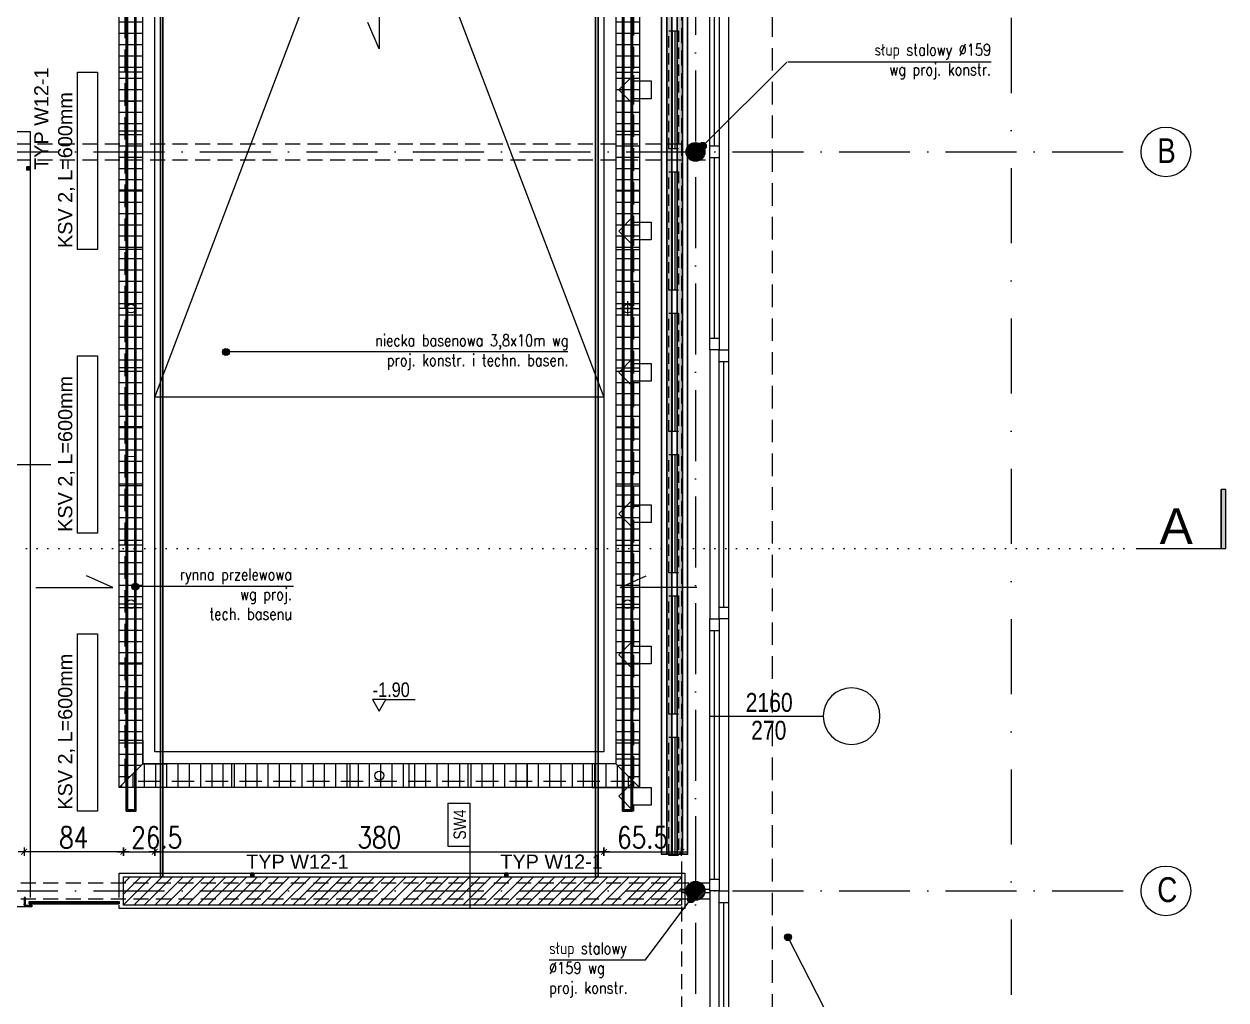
# Model space of a CAD drawing. Header units: millimetres. Extents: x 58205 to 122423, y 1055 to 94479.
# Drawn here: x 70697 to 71714, y 11584 to 12409 of the extents above; entities that cross this region are included whole.
import ezdxf
from ezdxf.enums import TextEntityAlignment as Align

# ---------------------------------------------------------------- set-up
doc = ezdxf.new("R2010")
doc.units = ezdxf.units.MM
doc.header["$PDMODE"] = 3
for name, pattern in [('ACAD_ISO03W100', [30, 12, -18]), ('ACAD_ISO07W100', [3, 0, -3]), ('ACAD_ISO10W100', [18, 12, -3, 0, -3]), ('AUDIT_D_080509132939-0', [0]), ('DASHDOT', [25.4, 12.7, -6.35, 0, -6.35]), ('HIDDEN', [9.525, 6.35, -3.175])]:
    doc.linetypes.add(name, pattern=pattern)
doc.layers.add('$ oświetlenie $', color=30, linetype='Continuous', lineweight=30)
doc.layers.add('2DL_OBJ', color=64, linetype='Continuous', lineweight=30)
for name, color, linetype in [('+48_HACZE', 253, 'Continuous'), ('+48_KOTY', 3, 'Continuous'), ('+48_MEBLE', 251, 'Continuous'), ('+48_OPISY', 3, 'Continuous'), ('+48_OPISY T', 3, 'Continuous'), ('+48_OPISY_STOLARKA', 3, 'Continuous'), ('+48_OPISY_ŚCIAN', 3, 'Continuous'), ('+48_OSIE', 8, 'Continuous'), ('+48_PODCIĄG', 4, 'ACAD_ISO03W100'), ('+48_PRZEBICIA', 143, 'Continuous'), ('+48_SCIANY', 1, 'Continuous'), ('+48_STOLARKA OKNA', 3, 'Continuous'), ('+48_STOLARKA_DRZWI', 3, 'Continuous'), ('+48_STOLARKA_OKNA', 3, 'Continuous'), ('+48_SŁUPY', 20, 'Continuous'), ('+48_TYNKI', 252, 'Continuous'), ('+48_WENTYLACJA', 2, 'Continuous'), ('+48_WIDOK', 5, 'Continuous')]:
    doc.layers.add(name, color=color, linetype=linetype)
doc.layers.get('0').freeze()
doc.styles.add('CP_ATTR', font='ROMANS.SHX')
doc.styles.get("Standard").update_dxf_attribs({"font": 'ARIAL.TTF'})
doc.styles.add('WRP_ARIAL', font='ARIAL.TTF', dxfattribs={"width": 0.8})
doc.styles.add('wymiary', font='romans.shx', dxfattribs={"width": 0.8})
doc.dimstyles.new('_1-50', dxfattribs={"dimscale": 200, "dimtxt": 0.045, "dimasz": 0.025, "dimexe": 0, "dimexo": 0, "dimgap": 0.015, "dimtad": 1, "dimdsep": 46, "dimtxsty": 'wymiary', "dimblk": 'OZONE_ARROW', "dimcen": 0, "dimdle": 0.05, "dimse1": 1, "dimse2": 1, "dimclrd": 6, "dimclre": 256, "dimclrt": 3, "dimadec": 1, "dimazin": 0, "dimtfac": 1, "dimtix": 1, "dimtmove": 2, "dimatfit": 3, "dimldrblk": 'OZONE_DOT', "dimfxl": 0, "dimtolj": 1, "dimlwe": -1, "dimarcsym": 0})

# ---------------------------------------------------------------- blocks, each defined once
blk = doc.blocks.new('OZN_OSI')
at = {"layer": '+48_OSIE', "linetype": 'Continuous', "ltscale": 5}
blk.add_circle((0, -30), 30, dxfattribs=at)
at = {"layer": '+48_OSIE', "linetype": 'Continuous', "ltscale": 5, "style": 'WRP_ARIAL', "width": 0.8}
blk.add_attdef('NR', (-23.3, -43.5), '', height=30, dxfattribs=at)
blk = doc.blocks.new('SCIANA')
at = {"layer": '+48_OPISY_ŚCIAN', "ltscale": 5}
blk.add_line((-25, 0), (25, 0), dxfattribs=at)
blk.add_lwpolyline([(-60, 0), (-25, 0), (-25, 17.5), (-60, 17.5)], close=True, dxfattribs=at)
at = {"layer": '+48_OPISY_ŚCIAN', "ltscale": 5, "style": 'WRP_ARIAL', "width": 0.8}
blk.add_attdef('TYP', (-53.56, 4.8), '', height=10, dxfattribs=at)
blk = doc.blocks.new('koty')
at = {"layer": '+48_KOTY', "color": 3, "ltscale": 5}
blk.add_line((70403.15, 11224.99), (70423.15, 11224.99), dxfattribs=at)
blk.add_lwpolyline([(70398.6, 11217.11), (70403.15, 11224.99), (70394.05, 11224.99)], close=True, dxfattribs=at)
at = {"layer": '+48_KOTY', "color": 3, "style": 'WRP_ARIAL', "width": 0.8}
blk.add_attdef('POZIOM', (70403.19, 11226.78), '', height=10, dxfattribs=at)
blk = doc.blocks.new('OPIS_STOLARKA')
at = {"layer": '+48_OPISY_STOLARKA'}
blk.add_line((0, 30), (0, -30), dxfattribs=at)
at = {"layer": '+48_STOLARKA_DRZWI'}
blk.add_circle((0, -45), 15, dxfattribs=at)
at = {"layer": '+48_OPISY_STOLARKA', "style": 'WRP_ARIAL', "width": 0.8}
for tag, p in [('SZER', (-2.27, -15.9)), ('WYS', (14.32, -13.58)), ('OZN', (5.03, -51.33))]:
    blk.add_attdef(tag, p, '', height=10, rotation=90, dxfattribs=at)
blk = doc.blocks.new('OZONE_ARROW')
at = {"linetype": 'ByBlock'}
blk.add_line((-1, 0), (1, 0), dxfattribs=at)
at = {"color": 0, "linetype": 'ByBlock'}
blk.add_line((0, -0.7), (0, 0.7), dxfattribs=at)
at = {"color": 0, "linetype": 'ByBlock', "const_width": 0.16}
blk.add_lwpolyline([(-0.49, -0.49), (0.49, 0.49)], dxfattribs=at)
blk = doc.blocks.new('*D606')
at = {"layer": '+48_WIDOK', "color": 6, "lineweight": -2, "ltscale": 0.15}
blk.add_line((70786.5, 11709.3), (70803, 11709.3), dxfattribs=at)
at = {"layer": 'Defpoints', "color": 0, "ltscale": 0.15}
for p in [(70808, 11709.3), (70781.5, 11688.8), (70808, 11688.8)]:
    blk.add_point(p, dxfattribs=at)
at = {"layer": '+48_WIDOK', "color": 6, "lineweight": -2, "ltscale": 0.15, "xscale": 5, "yscale": 5, "zscale": 5, "rotation": 180}
blk.add_blockref('OZONE_ARROW', (70781.5, 11709.3), dxfattribs=at)
at = {"layer": '+48_WIDOK', "color": 6, "lineweight": -2, "ltscale": 0.15, "xscale": 5, "yscale": 5, "zscale": 5}
blk.add_blockref('OZONE_ARROW', (70808, 11709.3), dxfattribs=at)
at = {"layer": '+48_WIDOK', "color": 3, "ltscale": 0.15, "insert": (70809.7, 11721.3), "char_height": 18, "attachment_point": 5, "style": 'wymiary'}
blk.add_mtext('\\A1;26.5', dxfattribs=at)
blk = doc.blocks.new('OZONE_DOT')
at = {"linetype": 'ByBlock'}
h = blk.add_hatch(color=0, dxfattribs=at)
edge = h.paths.add_edge_path()
edge.add_arc((0, 0), 0.375, 0, 360)
at = {"color": 0, "linetype": 'ByBlock'}
blk.add_line((0, 0), (-1, 0), dxfattribs=at)
blk = doc.blocks.new('*D607')
at = {"layer": '+48_WIDOK', "color": 6, "lineweight": -2, "ltscale": 0.15}
blk.add_line((70813, 11709.3), (71183, 11709.3), dxfattribs=at)
at = {"layer": 'Defpoints', "color": 0, "ltscale": 0.15}
for p in [(71188, 11709.3), (70808, 11688.8), (71188, 11688.8)]:
    blk.add_point(p, dxfattribs=at)
at = {"layer": '+48_WIDOK', "color": 6, "lineweight": -2, "ltscale": 0.15, "xscale": 5, "yscale": 5, "zscale": 5, "rotation": 180}
blk.add_blockref('OZONE_ARROW', (70808, 11709.3), dxfattribs=at)
at = {"layer": '+48_WIDOK', "color": 6, "lineweight": -2, "ltscale": 0.15, "xscale": 5, "yscale": 5, "zscale": 5}
blk.add_blockref('OZONE_ARROW', (71188, 11709.3), dxfattribs=at)
at = {"layer": '+48_WIDOK', "color": 3, "ltscale": 0.15, "insert": (70998, 11721.3), "char_height": 18, "attachment_point": 5, "style": 'wymiary'}
blk.add_mtext('\\A1;380', dxfattribs=at)
blk = doc.blocks.new('*D608')
at = {"layer": '+48_WIDOK', "color": 6, "lineweight": -2, "ltscale": 0.15}
blk.add_line((71193, 11709.3), (71248.5, 11709.3), dxfattribs=at)
at = {"layer": 'Defpoints', "color": 0, "ltscale": 0.15}
for p in [(71253.5, 11709.3), (71188, 11688.8), (71253.5, 11688.8)]:
    blk.add_point(p, dxfattribs=at)
at = {"layer": '+48_WIDOK', "color": 6, "lineweight": -2, "ltscale": 0.15, "xscale": 5, "yscale": 5, "zscale": 5, "rotation": 180}
blk.add_blockref('OZONE_ARROW', (71188, 11709.3), dxfattribs=at)
at = {"layer": '+48_WIDOK', "color": 6, "lineweight": -2, "ltscale": 0.15, "xscale": 5, "yscale": 5, "zscale": 5}
blk.add_blockref('OZONE_ARROW', (71253.5, 11709.3), dxfattribs=at)
at = {"layer": '+48_WIDOK', "color": 3, "ltscale": 0.15, "insert": (71220.7, 11721.3), "char_height": 18, "attachment_point": 5, "style": 'wymiary'}
blk.add_mtext('\\A1;65.5', dxfattribs=at)
blk = doc.blocks.new('*D609')
at = {"layer": '+48_WIDOK', "color": 6, "lineweight": -2, "ltscale": 0.15}
blk.add_line((70776.5, 11709.3), (70702.5, 11709.3), dxfattribs=at)
at = {"layer": 'Defpoints', "color": 0, "ltscale": 0.15}
for p in [(70697.5, 11709.3), (70697.5, 11703.4), (70781.5, 11703.4)]:
    blk.add_point(p, dxfattribs=at)
at = {"layer": '+48_WIDOK', "color": 6, "lineweight": -2, "ltscale": 0.15, "xscale": 5, "yscale": 5, "zscale": 5, "rotation": 180}
blk.add_blockref('OZONE_ARROW', (70697.5, 11709.3), dxfattribs=at)
at = {"layer": '+48_WIDOK', "color": 6, "lineweight": -2, "ltscale": 0.15, "xscale": 5, "yscale": 5, "zscale": 5}
blk.add_blockref('OZONE_ARROW', (70781.5, 11709.3), dxfattribs=at)
at = {"layer": '+48_WIDOK', "color": 3, "ltscale": 0.15, "insert": (70739.5, 11721.3), "char_height": 18, "attachment_point": 5, "style": 'wymiary'}
blk.add_mtext('\\A1;84', dxfattribs=at)
blk = doc.blocks.new('TYP W11-1')
at = {"layer": '$ oświetlenie $', "ltscale": 0.15}
for p, q in [((-1.2, 3), (1.2, 3)), ((-1.2, 0), (-1.2, 3)), ((1.2, 0), (-1.2, 0)), ((1.2, 3), (1.2, 0))]:
    blk.add_line(p, q, dxfattribs=at)
at = {"layer": '$ oświetlenie $', "ltscale": 0.15, "insert": (-5.1, 18.7), "char_height": 12, "width": 397.199, "attachment_point": 1}
blk.add_mtext('TYP W12-1', dxfattribs=at)
blk = doc.blocks.new('2DLAC020')
for p, q in [((-0.5, 0.3), (0.5, 0.3)), ((-0.5, 0.1), (0.5, 0.1)), ((-0.5, -0.1), (0.5, -0.1)), ((-0.5, -0.3), (0.5, -0.3))]:
    blk.add_line(p, q)
blk.add_lwpolyline([(-0.5, -0.5), (0.5, -0.5), (0.5, 0.5), (-0.5, 0.5)], close=True)
for points in [[(-0.5, 0.3), (0.5, 0.3), (-0.5, 0.1), (0.5, 0.1)], [(-0.5, -0.1), (0.5, -0.1), (-0.5, -0.3), (0.5, -0.3)]]:
    blk.add_solid(points)
at = {"linetype": 'ByBlock', "style": 'CP_ATTR', "flags": 9}
for tag, p in [('ORDER-NO', (-0.0919, -0.0187)), ('PRODUCER', (-0.09189, -0.01881)), ('GROUP', (-0.09188, -0.01841)), ('ARTICLE', (-0.09187, -0.0185)), ('PRODUCT-TYPE', (-0.09188, -0.01859)), ('NUMBER', (-0.09186, -0.01833)), ('NAME', (-0.09185, -0.01822)), ('TEMPERATURE', (-0.0916, -0.01823)), ('FLOW', (-0.09154, -0.01842)), ('CHARACTER', (-0.09152, -0.0185)), ('VOLTAGE', (-0.0914, -0.0188)), ('POWER', (-0.09138, -0.0187)), ('OTHER', (-0.09135, -0.01832)), ('DN', (-0.09122, -0.01859)), ('PN', (-0.09122, -0.01841))]:
    blk.add_attdef(tag, text='', height=0.00005, dxfattribs=at).set_placement(p, align=Align.MIDDLE_LEFT)

msp = doc.modelspace()

# ---------------------------------------------------------------- hatches: boundary and pattern name
at = {"layer": '+48_HACZE'}
h = msp.add_hatch(dxfattribs=at)
h.set_pattern_fill('ANSI31', color=256, scale=0.3, angle=180, style=0)
edge = h.paths.add_edge_path()
edge.add_arc((71265.484, 12301.217), 7.95, 0, 360)
h = msp.add_hatch(dxfattribs=at)
h.set_pattern_fill('ANSI31', color=256, scale=2, angle=180, style=0)
h.paths.add_polyline_path([(70781.484, 11688.217), (71253.484, 11688.217), (71253.484, 11664.217), (70781.484, 11664.217)])
h = msp.add_hatch(dxfattribs=at)
h.set_pattern_fill('ANSI31', color=256, scale=0.3, angle=180, style=0)
edge = h.paths.add_edge_path()
edge.add_arc((71265.484, 11676.217), 7.95, 0, 360)
at = {"layer": '+48_OPISY', "ltscale": 5}
msp.add_hatch(color=256, dxfattribs=at).paths.add_polyline_path([(71714.157, 11965.692), (71714.157, 12015.692), (71710.157, 12015.692), (71710.157, 11965.692)])
at = {"layer": '+48_OPISY'}
h = msp.add_hatch(dxfattribs=at)
h.set_pattern_fill('ANSI31', color=256, scale=0.1, angle=135, style=0)
h.set_pattern_definition([(180, (70701.88356, 11665.1167), (-2e-16, -0.3175), [])])
h.paths.add_polyline_path([(70778.084, 11667.217), (70701.884, 11667.217), (70701.884, 11665.117), (70778.084, 11665.117)])
at = {"layer": '+48_OPISY T'}
h = msp.add_hatch(color=256, dxfattribs=at)
edge = h.paths.add_edge_path()
edge.add_arc((71271.6, 12306.295), 3, 0, 360)
h = msp.add_hatch(color=256, dxfattribs=at)
edge = h.paths.add_edge_path()
edge.add_arc((70868.286, 12131.986), 3, 0, 360)
h = msp.add_hatch(color=256, dxfattribs=at)
edge = h.paths.add_edge_path()
edge.add_arc((70791.724, 11933.534), 3, 0, 360)
h = msp.add_hatch(color=256, dxfattribs=at)
edge = h.paths.add_edge_path()
edge.add_arc((71261.615, 11669.272), 3, 0, 360)
h = msp.add_hatch(color=256, dxfattribs=at)
edge = h.paths.add_edge_path()
edge.add_arc((71343.695, 11636.967), 3, 0, 360)
at = {"layer": '+48_WIDOK'}
h = msp.add_hatch(dxfattribs=at)
h.set_pattern_fill('ANSI31', color=256, scale=3, angle=135, style=0)
h.paths.add_polyline_path([(70797.984, 12638.717), (70777.984, 12638.717), (70777.984, 11803.717), (70797.984, 11803.717)])
h.paths.add_polyline_path([(70784.884, 12688.717), (70791.084, 12688.717), (70791.084, 12683.717), (70784.884, 12683.717)])
h.paths.add_polyline_path([(70784.884, 12683.717), (70783.784, 12683.717), (70783.784, 12688.717), (70784.884, 12688.717)])
h.paths.add_polyline_path([(70783.784, 12683.717), (70782.984, 12683.717), (70782.984, 12688.717), (70783.784, 12688.717)])
h.paths.add_polyline_path([(70782.984, 12683.717), (70777.984, 12683.717), (70777.984, 12643.717), (70797.984, 12643.717), (70797.984, 12683.717), (70791.084, 12683.717), (70791.084, 12688.717), (70797.984, 12688.717), (70797.984, 12783.717), (70777.984, 12783.717), (70777.984, 12688.717), (70782.984, 12688.717)])
h = msp.add_hatch(dxfattribs=at)
h.set_pattern_fill('ANSI31', color=256, scale=3, angle=135, style=0)
h.paths.add_polyline_path([(71197.984, 11803.717), (71217.984, 11803.717), (71217.984, 12783.717), (71197.984, 12783.717)])
at = {"layer": '+48_WIDOK', "ltscale": 0.15}
for points in [[(70699.784, 12285.967), (70699.784, 12288.467), (70702.784, 12288.467), (70702.784, 12285.967)], [(70889.234, 11691.217), (70891.734, 11691.217), (70891.734, 11688.217), (70889.234, 11688.217)], [(71104.234, 11691.217), (71106.734, 11691.217), (71106.734, 11688.217), (71104.234, 11688.217)]]:
    msp.add_hatch(color=1, dxfattribs=at).paths.add_polyline_path(points)
at = {"layer": '+48_WIDOK'}
h = msp.add_hatch(dxfattribs=at)
h.set_pattern_fill('ANSI31', color=256, scale=3, angle=135, style=0)
h.paths.add_polyline_path([(70797.984, 11803.717), (70782.984, 11803.717), (70782.984, 11768.717), (70797.984, 11783.717)])
h.paths.add_polyline_path([(70782.984, 11803.717), (70777.984, 11803.717), (70777.984, 11763.717), (70782.984, 11768.717)])
h = msp.add_hatch(dxfattribs=at)
h.set_pattern_fill('ANSI31', color=256, scale=3, angle=135, style=0)
h.paths.add_polyline_path([(71212.984, 11803.717), (71197.984, 11803.717), (71197.984, 11783.717), (71212.984, 11768.717)])
h.paths.add_polyline_path([(71217.984, 11803.717), (71212.984, 11803.717), (71212.984, 11768.717), (71217.984, 11763.717)])
h = msp.add_hatch(dxfattribs=at)
h.set_pattern_fill('ANSI31', color=256, scale=3, angle=45, style=0)
h.paths.add_polyline_path([(70817.984, 11783.717), (70797.984, 11783.717), (70782.984, 11768.717), (70817.984, 11768.717)])
h.paths.add_polyline_path([(70817.984, 11768.717), (70782.984, 11768.717), (70777.984, 11763.717), (70817.984, 11763.717)])
h = msp.add_hatch(dxfattribs=at)
h.set_pattern_fill('ANSI31', color=256, scale=3, angle=45, style=0)
h.paths.add_polyline_path([(71177.984, 11763.717), (70817.984, 11763.717), (70817.984, 11783.717), (71177.984, 11783.717)])
h = msp.add_hatch(dxfattribs=at)
h.set_pattern_fill('ANSI31', color=256, scale=3, angle=45, style=0)
h.paths.add_polyline_path([(71197.984, 11783.717), (71177.984, 11783.717), (71177.984, 11768.717), (71212.984, 11768.717)])
h.paths.add_polyline_path([(71212.984, 11768.717), (71177.984, 11768.717), (71177.984, 11763.717), (71217.984, 11763.717)])

# ---------------------------------------------------------------- linework, layer by layer
at = {"layer": '$ oświetlenie $', "lineweight": 15, "ltscale": 0.15}
for p, q in [((70783.784, 12343.717), (70792.184, 12343.717)), ((70783.784, 12043.717), (70792.184, 12043.717))]:
    msp.add_line(p, q, dxfattribs=at)
at = {"layer": '$ oświetlenie $', "ltscale": 0.15}
for points in [[(70812.984, 12901.217), (70814.984, 12901.217), (70814.984, 11688.217), (70812.984, 11688.217)], [(71180.984, 12901.217), (71182.984, 12901.217), (71182.984, 11688.217), (71180.984, 11688.217)], [(70783.784, 11743.717), (70783.784, 12843.717), (70792.184, 12843.717), (70792.184, 11743.717)], [(70784.884, 11744.817), (70784.884, 12842.617), (70791.084, 12842.617), (70791.084, 11744.817)], [(71203.784, 11743.717), (71203.784, 12843.717), (71212.184, 12843.717), (71212.184, 11743.717)], [(71204.884, 11744.817), (71204.884, 12842.617), (71211.084, 12842.617), (71211.084, 11744.817)], [(70702.784, 12288.467), (70702.784, 12285.967), (70699.784, 12285.967), (70699.784, 12288.467)]]:
    msp.add_lwpolyline(points, close=True, dxfattribs=at)
at = {"layer": '+48_MEBLE'}
for p, q in [((71197.984, 12268.717), (71217.984, 12268.717)), ((70797.984, 12068.717), (70777.984, 12068.717)), ((71197.984, 11868.717), (71217.984, 11868.717)), ((70872.984, 11783.717), (70872.984, 11763.717)), ((70922.984, 11783.717), (70922.984, 11763.717)), ((70972.984, 11783.717), (70972.984, 11763.717)), ((71022.984, 11783.717), (71022.984, 11763.717))]:
    msp.add_line(p, q, dxfattribs=at)
for points in [[(71293.484, 12443.156), (71293.484, 12133.721)], [(71200.484, 12353.717), (71212.984, 12366.217), (71212.984, 12361.217), (71227.984, 12361.217), (71227.984, 12346.217), (71212.984, 12346.217), (71212.984, 12341.217), (71200.484, 12353.717)], [(71200.484, 12234.217), (71212.984, 12246.717), (71212.984, 12241.717), (71227.984, 12241.717), (71227.984, 12226.717), (71212.984, 12226.717), (71212.984, 12221.717), (71200.484, 12234.217)], [(71277.484, 12133.721), (71277.484, 11906.217)], [(71200.484, 12114.717), (71212.984, 12127.217), (71212.984, 12122.217), (71227.984, 12122.217), (71227.984, 12107.217), (71212.984, 12107.217), (71212.984, 12102.217), (71200.484, 12114.717)], [(71200.484, 11995.217), (71212.984, 12007.717), (71212.984, 12002.717), (71227.984, 12002.717), (71227.984, 11987.717), (71212.984, 11987.717), (71212.984, 11982.717), (71200.484, 11995.217)], [(71293.484, 11906.217), (71293.484, 11676.217)], [(71200.484, 11875.717), (71212.984, 11888.217), (71212.984, 11883.217), (71227.984, 11883.217), (71227.984, 11868.217), (71212.984, 11868.217), (71212.984, 11863.217), (71200.484, 11875.717)], [(71200.484, 11756.217), (71212.984, 11768.717), (71212.984, 11763.717), (71227.984, 11763.717), (71227.984, 11748.717), (71212.984, 11748.717), (71212.984, 11743.717), (71200.484, 11756.217)], [(71277.484, 11676.217), (71277.484, 11529.278)]]:
    msp.add_lwpolyline(points, dxfattribs=at)
at = {"layer": '+48_MEBLE', "ltscale": 0.15}
msp.add_lwpolyline([(70697.484, 11664.217), (70701.484, 11664.217)], dxfattribs=at)
at = {"layer": '+48_OPISY'}
for p, q in [((71271.6, 12306.295), (71342.833, 12377.213)), ((71157.549, 12131.986), (70868.286, 12131.986)), ((70925.406, 11933.534), (70791.724, 11933.534)), ((71343.695, 11636.967), (71379.928, 11566.05))]:
    msp.add_line(p, q, dxfattribs=at)
at = {"layer": '+48_OPISY', "ltscale": 5}
for p, q in [((71710.157, 11965.692), (71710.157, 12015.692)), ((71714.157, 11965.692), (71714.157, 12015.692))]:
    msp.add_line(p, q, dxfattribs=at)
at = {"layer": '+48_OPISY', "linetype": 'ACAD_ISO07W100', "ltscale": 3}
msp.add_line((67978.621, 11965.692), (71638.157, 11965.692), dxfattribs=at)
at = {"layer": '+48_OPISY'}
for points in [[(71515.486, 12377.213), (71343.432, 12377.213)], [(70698.484, 11670.717), (70698.484, 11664.217)], [(71141.615, 11617.878), (71223.265, 11617.878), (71261.615, 11669.272)]]:
    msp.add_lwpolyline(points, dxfattribs=at)
at = {"layer": '+48_OPISY', "ltscale": 5}
msp.add_lwpolyline([(71638.157, 11965.692), (71714.157, 11965.692), (71714.157, 12015.692), (71710.157, 12015.692), (71710.157, 11965.692), (71714.157, 11965.692)], dxfattribs=at)
at = {"layer": '+48_OPISY T'}
for centre in [(71271.6, 12306.295), (70868.286, 12131.986), (70791.724, 11933.534), (71261.615, 11669.272), (71343.695, 11636.967)]:
    msp.add_circle(centre, 3, dxfattribs=at)
at = {"layer": '+48_OSIE', "linetype": 'ACAD_ISO10W100', "ltscale": 5}
for p, q in [((71265.484, 13180.923), (71265.484, 10363.161)), ((68053.193, 12301.217), (71642.384, 12301.217)), ((68053.193, 11676.217), (71642.384, 11676.217))]:
    msp.add_line(p, q, dxfattribs=at)
at = {"layer": '+48_PODCIĄG', "linetype": 'HIDDEN', "ltscale": 2}
for p, q in [((71253.484, 12901.217), (71253.484, 10741.217)), ((70213.484, 12308.067), (71277.469, 12308.067)), ((70213.484, 12294.367), (71277.469, 12294.367)), ((70237.484, 11683.067), (71277.469, 11683.067)), ((70237.484, 11669.367), (71277.469, 11669.367))]:
    msp.add_line(p, q, dxfattribs=at)
at = {"layer": '+48_PRZEBICIA', "linetype": 'Continuous'}
for points in [[(71245.984, 12403.717), (71247.984, 12403.717), (71247.984, 12303.717), (71245.984, 12303.717)], [(71245.984, 12284.217), (71247.984, 12284.217), (71247.984, 12184.217), (71245.984, 12184.217)], [(71245.984, 12164.717), (71247.984, 12164.717), (71247.984, 12064.717), (71245.984, 12064.717)], [(71245.984, 12045.217), (71247.984, 12045.217), (71247.984, 11945.217), (71245.984, 11945.217)], [(71245.984, 11925.717), (71247.984, 11925.717), (71247.984, 11825.717), (71245.984, 11825.717)], [(71245.984, 11806.217), (71247.984, 11806.217), (71247.984, 11706.217), (71245.984, 11706.217)]]:
    msp.add_lwpolyline(points, close=True, dxfattribs=at)
at = {"layer": '+48_SCIANY', "ltscale": 3}
msp.add_lwpolyline([(70781.484, 11688.217), (71253.484, 11688.217), (71253.484, 11664.217), (70781.484, 11664.217), (70781.484, 11688.217), (70781.484, 11688.217)], dxfattribs=at)
at = {"layer": '+48_SCIANY', "ltscale": 0.3}
msp.add_lwpolyline([(70698.484, 11670.717), (70697.484, 11670.717), (70697.484, 11664.217), (70698.484, 11664.217)], close=True, dxfattribs=at)
for points in [[(70697.484, 11670.717), (70698.484, 11664.217)], [(70697.484, 11664.217), (70698.484, 11670.717)]]:
    msp.add_lwpolyline(points, dxfattribs=at)
at = {"layer": '+48_STOLARKA OKNA'}
for p, q in [((70701.884, 11667.217), (70778.084, 11667.217)), ((70701.884, 11665.117), (70701.884, 11667.217)), ((70701.884, 11665.117), (70778.084, 11665.117)), ((70778.084, 11667.217), (70778.084, 11665.117)), ((70778.084, 11665.117), (70778.084, 11667.217))]:
    msp.add_line(p, q, dxfattribs=at)
for points in [[(71285.484, 12443.156), (71285.484, 12133.721), (71277.484, 12133.721), (71277.484, 12443.156)], [(71285.484, 12306.217), (71285.484, 12296.217), (71277.484, 12296.217), (71277.484, 12306.217)], [(71285.484, 12143.721), (71285.484, 12133.721), (71277.484, 12133.721), (71277.484, 12143.721)], [(71293.484, 12133.721), (71293.484, 11906.217), (71285.484, 11906.217), (71285.484, 12133.721)], [(71293.484, 12133.721), (71293.484, 12123.721), (71285.484, 12123.721), (71285.484, 12133.721)], [(71293.484, 11916.217), (71293.484, 11906.217), (71285.484, 11906.217), (71285.484, 11916.217)], [(71285.484, 11906.217), (71285.484, 11676.217), (71277.484, 11676.217), (71277.484, 11906.217)], [(71285.484, 11906.217), (71285.484, 11896.217), (71277.484, 11896.217), (71277.484, 11906.217)], [(71285.484, 11686.217), (71285.484, 11676.217), (71277.484, 11676.217), (71277.484, 11686.217)], [(71293.484, 11676.217), (71293.484, 11529.278), (71285.484, 11529.278), (71285.484, 11676.217)], [(71293.484, 11676.217), (71293.484, 11666.217), (71285.484, 11666.217), (71285.484, 11676.217)]]:
    msp.add_lwpolyline(points, close=True, dxfattribs=at)
for points in [[(71281.484, 12306.217), (71281.484, 12433.156)], [(71281.484, 12143.721), (71281.484, 12296.217)], [(71289.484, 11916.217), (71289.484, 12123.721)], [(71281.484, 11686.217), (71281.484, 11896.217)], [(71289.484, 11539.278), (71289.484, 11666.217)]]:
    msp.add_lwpolyline(points, dxfattribs=at)
at = {"layer": '+48_STOLARKA_OKNA'}
for p, q in [((71273.291, 11677.717), (71277.484, 11677.717)), ((71273.291, 11674.717), (71277.484, 11674.717))]:
    msp.add_line(p, q, dxfattribs=at)
at = {"layer": '+48_SŁUPY', "linetype": 'AUDIT_D_080509132939-0'}
for centre in [(71265.484, 12301.217), (71265.484, 11676.217)]:
    msp.add_circle(centre, 7.95, dxfattribs=at)
at = {"layer": '+48_TYNKI', "ltscale": 0.15}
for p, q in [((70238.984, 12318.517), (70702.784, 12318.517)), ((70702.784, 12318.517), (70702.784, 11670.717))]:
    msp.add_line(p, q, dxfattribs=at)
for points in [[(70704.085, 11662.717), (70640.984, 11662.717)], [(70698.299, 11664.217), (70704.085, 11664.217), (70704.085, 11662.717)]]:
    msp.add_lwpolyline(points, dxfattribs=at)
at = {"layer": '+48_WENTYLACJA', "color": 2}
for points in [[(70742.784, 12368.717), (70759.584, 12368.717), (70759.584, 12218.717), (70742.784, 12218.717)], [(70742.784, 12128.717), (70759.584, 12128.717), (70759.584, 11978.717), (70742.784, 11978.717)], [(70742.784, 11893.717), (70759.584, 11893.717), (70759.584, 11743.717), (70742.784, 11743.717)]]:
    msp.add_lwpolyline(points, close=True, dxfattribs=at)
at = {"layer": '+48_WIDOK', "linetype": 'DASHDOT', "ltscale": 5}
msp.add_line((71532.384, 13049.978), (71532.384, 10574.321), dxfattribs=at)
at = {"layer": '+48_WIDOK'}
for p, q in [((70797.984, 12368.717), (70777.984, 12368.717)), ((71197.984, 12368.717), (71217.984, 12368.717)), ((70797.984, 12318.717), (70777.984, 12318.717)), ((71197.984, 12318.717), (71217.984, 12318.717)), ((70797.984, 12268.717), (70777.984, 12268.717)), ((70797.984, 12218.717), (70777.984, 12218.717)), ((71197.984, 12218.717), (71217.984, 12218.717)), ((71207.984, 12174.917), (71207.984, 12162.516)), ((70797.984, 12168.717), (70777.984, 12168.717)), ((71197.984, 12168.717), (71217.984, 12168.717)), ((71214.184, 12168.717), (71201.783, 12168.717)), ((70797.984, 12118.717), (70777.984, 12118.717)), ((71197.984, 12118.717), (71217.984, 12118.717)), ((71187.984, 12093.717), (70807.984, 12093.717)), ((71197.984, 12068.717), (71217.984, 12068.717)), ((70797.984, 12018.717), (70777.984, 12018.717)), ((71197.984, 12018.717), (71217.984, 12018.717)), ((70797.984, 11968.717), (70777.984, 11968.717)), ((71197.984, 11968.717), (71217.984, 11968.717)), ((70797.984, 11918.717), (70777.984, 11918.717)), ((71197.984, 11918.717), (71217.984, 11918.717)), ((70797.984, 11868.717), (70777.984, 11868.717)), ((70777.984, 11763.717), (70797.984, 11783.717)), ((71072.984, 11783.717), (71072.984, 11763.717)), ((71122.984, 11783.717), (71122.984, 11763.717)), ((71197.984, 11783.717), (71217.984, 11763.717)), ((71253.484, 11677.717), (71257.676, 11677.717)), ((71253.484, 11674.717), (71257.676, 11674.717))]:
    msp.add_line(p, q, dxfattribs=at)
at = {"layer": '+48_WIDOK', "linetype": 'HIDDEN', "ltscale": 3}
for points in [[(70812.984, 11688.217), (70812.984, 12901.217)], [(71182.984, 12901.217), (71182.984, 11688.217)], [(71330.484, 10741.217), (71330.484, 12901.217)]]:
    msp.add_lwpolyline(points, dxfattribs=at)
at = {"layer": '+48_WIDOK'}
for points in [[(70777.984, 12688.717), (70777.984, 12823.717), (71217.984, 12823.717), (71217.984, 11763.717), (70777.984, 11763.717), (70777.984, 12633.717)], [(70797.984, 12688.717), (70797.984, 12803.717), (71197.984, 12803.717), (71197.984, 11783.717), (70797.984, 11783.717), (70797.984, 12633.717)], [(70807.984, 12693.717), (70807.984, 12793.717), (71187.984, 12793.717), (71187.984, 11793.717), (70807.984, 11793.717), (70807.984, 12638.717)], [(70807.984, 12093.717), (70997.984, 12593.717), (71187.984, 12093.717)], [(70997.984, 12446.18), (70997.984, 12388.487), (70988.157, 12410.579)], [(70707.561, 11932.865), (70772.455, 11932.865), (70750.362, 11942.691)], [(71266.59, 11932.865), (71201.697, 11932.865), (71223.789, 11942.691)], [(70777.984, 11803.717), (70797.984, 11803.717), (70797.984, 11783.717), (70817.984, 11783.717), (70817.984, 11763.717), (70777.984, 11763.717), (70777.984, 11803.717)], [(71217.984, 11803.717), (71197.984, 11803.717), (71197.984, 11783.717), (71177.984, 11783.717), (71177.984, 11763.717), (71217.984, 11763.717), (71217.984, 11803.717)]]:
    msp.add_lwpolyline(points, dxfattribs=at)
at = {"layer": '+48_WIDOK', "linetype": 'HIDDEN', "ltscale": 3}
msp.add_lwpolyline([(71212.984, 12818.717), (71212.984, 11768.717), (70782.984, 11768.717), (70782.984, 12818.717)], close=True, dxfattribs=at)
at = {"layer": '+48_WIDOK', "color": 251, "linetype": 'HIDDEN', "ltscale": 1.5}
for points in [[(71242.984, 12403.717), (71250.984, 12403.717), (71250.984, 12303.717), (71242.984, 12303.717)], [(71242.984, 12284.217), (71250.984, 12284.217), (71250.984, 12184.217), (71242.984, 12184.217)], [(71242.984, 12164.717), (71250.984, 12164.717), (71250.984, 12064.717), (71242.984, 12064.717)], [(71242.984, 12045.217), (71250.984, 12045.217), (71250.984, 11945.217), (71242.984, 11945.217)], [(71242.984, 11925.717), (71250.984, 11925.717), (71250.984, 11825.717), (71242.984, 11825.717)], [(71242.984, 11806.217), (71250.984, 11806.217), (71250.984, 11706.217), (71242.984, 11706.217)]]:
    msp.add_lwpolyline(points, close=True, dxfattribs=at)
at = {"layer": '+48_WIDOK', "color": 1, "ltscale": 0.15}
for points in [[(70699.784, 12285.967), (70699.784, 12288.467), (70702.784, 12288.467), (70702.784, 12285.967)], [(70889.234, 11691.217), (70891.734, 11691.217), (70891.734, 11688.217), (70889.234, 11688.217)], [(71104.234, 11691.217), (71106.734, 11691.217), (71106.734, 11688.217), (71104.234, 11688.217)]]:
    msp.add_lwpolyline(points, close=True, dxfattribs=at)
at = {"layer": '+48_WIDOK', "ltscale": 0.15}
msp.add_lwpolyline([(71197.984, 11787.974), (71217.984, 11787.974)], dxfattribs=at)
at = {"layer": '+48_WIDOK', "color": 0, "linetype": 'AUDIT_D_080509132939-0'}
for points in [[(70777.984, 11670.717), (70777.984, 11691.217), (71256.484, 11691.217), (71256.484, 11691.217)], [(71256.484, 11691.217), (71256.484, 11661.217), (70777.984, 11661.217), (70777.984, 11664.217)]]:
    msp.add_lwpolyline(points, dxfattribs=at)
at = {"layer": '+48_WIDOK'}
for centre in [(70787.984, 12168.717), (71207.984, 12168.717), (70787.984, 11918.717), (71207.984, 11918.717), (70997.984, 11773.717)]:
    msp.add_circle(centre, 3.75, dxfattribs=at)

# ---------------------------------------------------------------- block references
at = {"layer": '$ oświetlenie $'}
for p in [(70890.484, 11688.217), (71105.484, 11688.217)]:
    msp.add_blockref('TYP W11-1', p, dxfattribs=at)
at = {"layer": '+48_KOTY'}
ref = msp.add_blockref('koty', (-15733.093, -1991.214), dxfattribs=dict(at, xscale=1.231999999701657, yscale=1.231999999697109, zscale=1.231999999697182))
ref.add_attrib('POZIOM', '-1.90', (70992.401, 11840.181), dxfattribs={"color": 3, "height": 12.32, "style": 'WRP_ARIAL', "width": 0.8})
at = {"layer": '+48_OPISY_STOLARKA'}
ref = msp.add_blockref('OPIS_STOLARKA', (71325.484, 11823.967), dxfattribs=dict(at, xscale=-1.600000000000364, yscale=1.600000000000364, zscale=1.6, rotation=90))
ref.add_attrib('SZER', '2160', (71307.899, 11827.603), dxfattribs={"height": 16, "style": 'WRP_ARIAL', "width": 0.8})
ref.add_attrib('WYS', '270', (71312.513, 11804.06), dxfattribs={"height": 16, "style": 'WRP_ARIAL', "width": 0.8})
at = {"layer": '+48_OPISY_ŚCIAN'}
ref = msp.add_blockref('SCIANA', (70693.868, 12036.804), dxfattribs=dict(at, xscale=1.049999999988358, yscale=1.050000000000182, zscale=1.05))
ref.add_attrib('TYP', 'SW3', (70636.365, 12040.051), dxfattribs={"ltscale": 5, "height": 10.5, "style": 'WRP_ARIAL', "width": 0.8})
ref = msp.add_blockref('SCIANA', (71074.538, 11687.467), dxfattribs=dict(at, xscale=-1.050000000000182, yscale=1.050000000000182, zscale=1.05, rotation=90))
ref.add_attrib('TYP', 'SW4', (71071.291, 11719.546), dxfattribs={"ltscale": 5, "height": 10.5, "rotation": 90, "style": 'WRP_ARIAL', "width": 0.8})
at = {"layer": '+48_OSIE'}
ref = msp.add_blockref('OZN_OSI', (71663.384, 12322.217), dxfattribs=dict(at, xscale=0.7000000000007276, yscale=0.6999999999998181, zscale=0.7))
ref.add_attrib('NR', 'B', (71656.055, 12291.738), dxfattribs={"linetype": 'Continuous', "ltscale": 5, "height": 21, "style": 'WRP_ARIAL', "width": 0.8})
ref = msp.add_blockref('OZN_OSI', (71663.384, 11697.217), dxfattribs=dict(at, xscale=0.7000000000007276, yscale=0.6999999999998181, zscale=0.7))
ref.add_attrib('NR', 'C', (71656.055, 11666.738), dxfattribs={"linetype": 'Continuous', "ltscale": 5, "height": 21, "style": 'WRP_ARIAL', "width": 0.8})
at = {"layer": '2DL_OBJ', "ltscale": 0.15, "xscale": 1170, "yscale": 22, "zscale": 30, "rotation": 270}
msp.add_blockref('2DLAC020', (71247.734, 12292.142), dxfattribs=at)

# ---------------------------------------------------------------- texts
at = {"layer": '$ oświetlenie $', "ltscale": 0.15, "insert": (70706.135, 12285.967), "char_height": 12, "width": 397.19916, "attachment_point": 1, "rotation": 90}
msp.add_mtext('TYP W12-1', dxfattribs=at)
at = {"layer": '+48_OPISY', "char_height": 10, "style": 'WRP_ARIAL'}
for s, insert, width, attachment_point in [('{\\Fromans|c238;słup stalowy %%C159\\Pwg proj. konstr. }', (71515.486, 12392.621), 267.38166, 3), ('{\\Fromans|c238;niecka basenowa 3,8x10m wg \\Pproj. konstr. i techn. basen.}', (71158.006, 12146.781), 267.38166, 3), ('{\\Fromans|c238;rynna przelewowa \\Pwg proj. \\Ptech. basenu}', (70924.149, 11948.886), 267.38166, 3), ('{\\Fromans|c238;słup stalowy \\P%%C159 wg \\Pproj. konstr. }', (71141.615, 11632.687), 235.93626, 1)]:
    msp.add_mtext(s, dxfattribs=dict(at, insert=insert, width=width, attachment_point=attachment_point))
at = {"layer": '+48_OPISY', "ltscale": 5}
msp.add_attdef('A', (71658.123, 11969.724), 'A', height=30, dxfattribs=at)
at = {"layer": '+48_WENTYLACJA', "color": 2, "char_height": 12, "width": 141.99646, "attachment_point": 1, "rotation": 90}
for insert in [(70726.265, 12219.908), (70726.265, 11979.908), (70726.265, 11744.908)]:
    msp.add_mtext('KSV 2, L=600mm', dxfattribs=dict(at, insert=insert))

# ---------------------------------------------------------------- dimensions: what is measured, and where the dimension line sits
at = {"layer": '+48_WIDOK', "ltscale": 0.15}
for base, p1, p2, picture, middle in [((70697.484, 11709.34), (70781.484, 11703.366), (70697.484, 11703.366), '*D609', (70739.484, 11721.34)), ((71187.984, 11709.34), (70807.984, 11688.763), (71187.984, 11688.763), '*D607', (70997.984, 11721.34)), ((71253.484, 11709.34), (71187.984, 11688.763), (71253.484, 11688.763), '*D608', (71220.734, 11721.34))]:
    dim = msp.add_linear_dim(base=base, p1=p1, p2=p2, dimstyle='_1-50', override={"dimtxt": 0.09}, dxfattribs=at)
    dim.commit()
    dim.dimension.update_dxf_attribs({"geometry": picture, "text_midpoint": middle})
dim = msp.add_linear_dim(base=(70807.984, 11709.34), p1=(70781.484, 11688.763), p2=(70807.984, 11688.763), dimstyle='_1-50', override={"dimtxt": 0.09}, dxfattribs=at)
dim.commit()
dim.dimension.update_dxf_attribs({"geometry": '*D606', "text_midpoint": (70809.671, 11721.34), "dimtype": 160})

doc.saveas('drawing.dxf')
